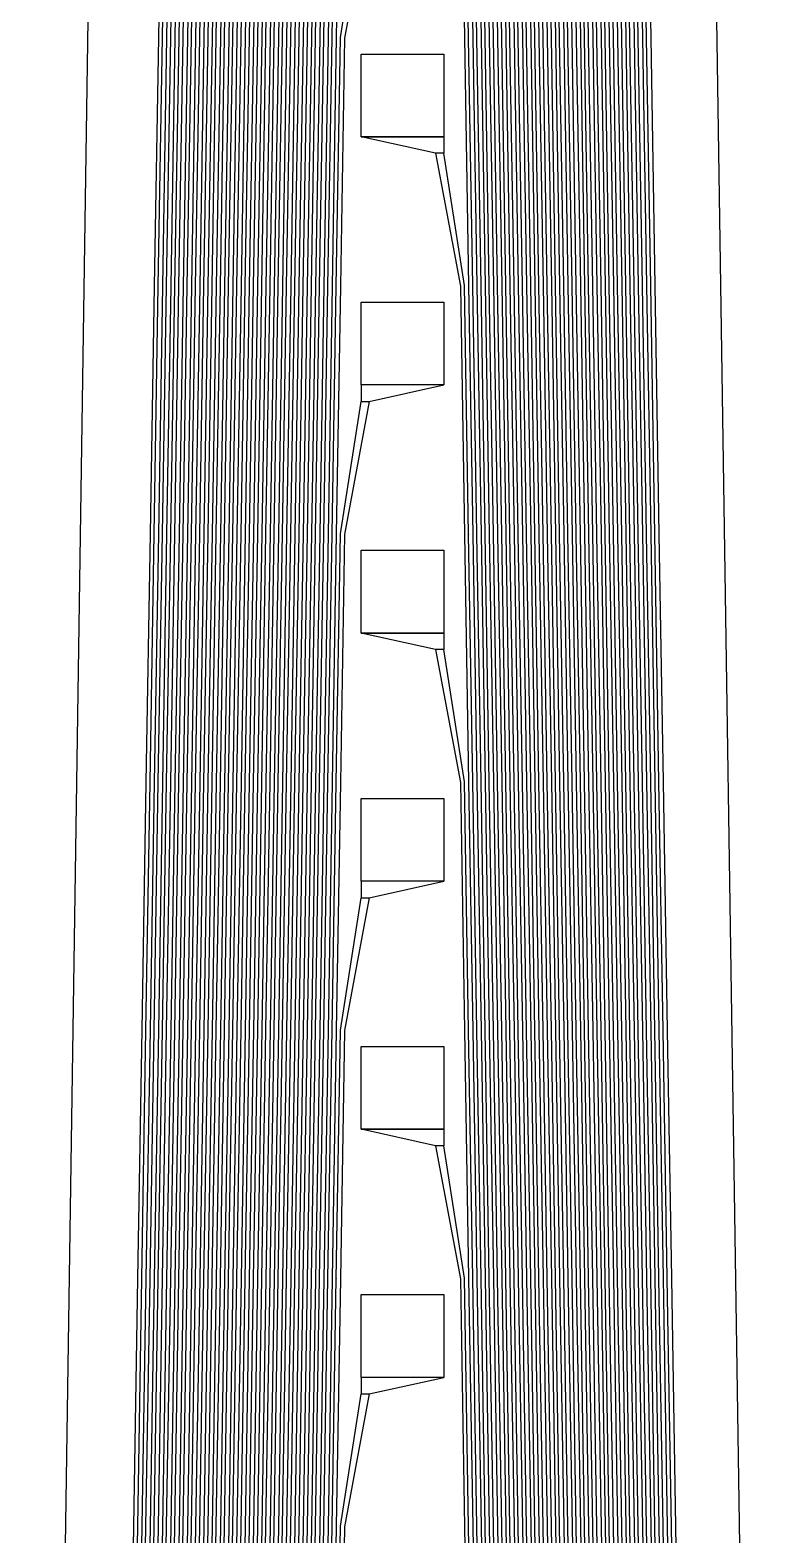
# Model space of a CAD drawing. Header units: inches. Extents: x 106592 to 209533, y 57057 to 74911.
# Drawn here: x 205738.1 to 205828.1, y 73296.6 to 73478.5 of the extents above; entities that cross this region are included whole.
import ezdxf

# ---------------------------------------------------------------- set-up
doc = ezdxf.new("R2010")
doc.units = ezdxf.units.IN
doc.header["$MEASUREMENT"] = 0
for name, color, linetype in [('metal', 221, 'Continuous'), ('nitride window', 40, 'Continuous'), ('profile', 140, 'Continuous')]:
    doc.layers.add(name, color=color, linetype=linetype)

msp = doc.modelspace()

# ---------------------------------------------------------------- linework, layer by layer
at = {"layer": 'metal'}
for points in [[(205754.12, 73507.54), (205753.63, 73477.61), (205753.12, 73447.54), (205752.63, 73417.61), (205752.12, 73387.54), (205751.63, 73357.61), (205751.12, 73327.54), (205750.63, 73297.61), (205750.12, 73267.54)], [(205750.62, 73267.53), (205751.13, 73297.6), (205751.62, 73327.53), (205752.13, 73357.6), (205752.62, 73387.53), (205753.13, 73417.6), (205753.62, 73447.53), (205754.13, 73477.6), (205754.62, 73507.53)], [(205755.12, 73507.54), (205754.63, 73477.61), (205754.12, 73447.54), (205753.63, 73417.61), (205753.12, 73387.54), (205752.63, 73357.61), (205752.12, 73327.54), (205751.63, 73297.61), (205751.12, 73267.54)], [(205751.62, 73267.53), (205752.13, 73297.6), (205752.62, 73327.53), (205753.13, 73357.6), (205753.62, 73387.53), (205754.13, 73417.6), (205754.62, 73447.53), (205755.13, 73477.6), (205755.62, 73507.53)], [(205756.12, 73507.54), (205755.63, 73477.61), (205755.12, 73447.54), (205754.63, 73417.61), (205754.12, 73387.54), (205753.63, 73357.61), (205753.12, 73327.54), (205752.63, 73297.61), (205752.12, 73267.54)], [(205752.62, 73267.53), (205753.13, 73297.6), (205753.62, 73327.53), (205754.13, 73357.6), (205754.62, 73387.53), (205755.13, 73417.6), (205755.62, 73447.53), (205756.13, 73477.6), (205756.62, 73507.53)], [(205753.12, 73267.54), (205753.63, 73297.61), (205754.12, 73327.54), (205754.63, 73357.61), (205755.12, 73387.54), (205755.63, 73417.61), (205756.12, 73447.54), (205756.63, 73477.61), (205757.12, 73507.54)], [(205757.62, 73507.53), (205757.13, 73477.6), (205756.62, 73447.53), (205756.13, 73417.6), (205755.62, 73387.53), (205755.13, 73357.6), (205754.62, 73327.53), (205754.13, 73297.6), (205753.62, 73267.53)], [(205754.12, 73267.54), (205754.63, 73297.61), (205755.12, 73327.54), (205755.63, 73357.61), (205756.12, 73387.54), (205756.63, 73417.61), (205757.12, 73447.54), (205757.63, 73477.61), (205758.12, 73507.54)], [(205758.62, 73507.53), (205758.13, 73477.6), (205757.62, 73447.53), (205757.13, 73417.6), (205756.62, 73387.53), (205756.13, 73357.6), (205755.62, 73327.53), (205755.13, 73297.6), (205754.62, 73267.53)], [(205755.12, 73267.54), (205755.63, 73297.61), (205756.12, 73327.54), (205756.63, 73357.61), (205757.12, 73387.54), (205757.63, 73417.61), (205758.12, 73447.54), (205758.63, 73477.61), (205759.12, 73507.54)], [(205759.62, 73507.53), (205759.13, 73477.6), (205758.62, 73447.53), (205758.13, 73417.6), (205757.62, 73387.53), (205757.13, 73357.6), (205756.62, 73327.53), (205756.13, 73297.6), (205755.62, 73267.53)], [(205756.12, 73267.54), (205756.63, 73297.61), (205757.12, 73327.54), (205757.63, 73357.61), (205758.12, 73387.54), (205758.63, 73417.61), (205759.12, 73447.54), (205759.63, 73477.61), (205760.12, 73507.54)], [(205760.62, 73507.53), (205760.13, 73477.6), (205759.62, 73447.53), (205759.13, 73417.6), (205758.62, 73387.53), (205758.13, 73357.6), (205757.62, 73327.53), (205757.13, 73297.6), (205756.62, 73267.53)], [(205757.12, 73267.54), (205757.63, 73297.61), (205758.12, 73327.54), (205758.63, 73357.61), (205759.12, 73387.54), (205759.63, 73417.61), (205760.12, 73447.54), (205760.63, 73477.61), (205761.12, 73507.54)], [(205761.62, 73507.53), (205761.13, 73477.6), (205760.62, 73447.53), (205760.13, 73417.6), (205759.62, 73387.53), (205759.13, 73357.6), (205758.62, 73327.53), (205758.13, 73297.6), (205757.62, 73267.53)], [(205758.12, 73267.54), (205758.63, 73297.61), (205759.12, 73327.54), (205759.63, 73357.61), (205760.12, 73387.54), (205760.63, 73417.61), (205761.12, 73447.54), (205761.63, 73477.61), (205762.12, 73507.54)], [(205762.62, 73507.53), (205762.13, 73477.6), (205761.62, 73447.53), (205761.13, 73417.6), (205760.62, 73387.53), (205760.13, 73357.6), (205759.62, 73327.53), (205759.13, 73297.6), (205758.62, 73267.53)], [(205759.12, 73267.54), (205759.63, 73297.61), (205760.12, 73327.54), (205760.63, 73357.61), (205761.12, 73387.54), (205761.63, 73417.61), (205762.12, 73447.54), (205762.63, 73477.61), (205763.12, 73507.54)], [(205763.62, 73507.53), (205763.13, 73477.6), (205762.62, 73447.53), (205762.13, 73417.6), (205761.62, 73387.53), (205761.13, 73357.6), (205760.62, 73327.53), (205760.13, 73297.6), (205759.62, 73267.53)], [(205760.12, 73267.54), (205760.63, 73297.61), (205761.12, 73327.54), (205761.63, 73357.61), (205762.12, 73387.54), (205762.63, 73417.61), (205763.12, 73447.54), (205763.63, 73477.61), (205764.12, 73507.54)], [(205764.62, 73507.53), (205764.13, 73477.6), (205763.62, 73447.53), (205763.13, 73417.6), (205762.62, 73387.53), (205762.13, 73357.6), (205761.62, 73327.53), (205761.13, 73297.6), (205760.62, 73267.53)], [(205761.12, 73267.54), (205761.63, 73297.61), (205762.12, 73327.54), (205762.63, 73357.61), (205763.12, 73387.54), (205763.63, 73417.61), (205764.12, 73447.54), (205764.63, 73477.61), (205765.12, 73507.54)], [(205765.62, 73507.53), (205765.13, 73477.6), (205764.62, 73447.53), (205764.13, 73417.6), (205763.62, 73387.53), (205763.13, 73357.6), (205762.62, 73327.53), (205762.13, 73297.6), (205761.62, 73267.53)], [(205762.12, 73267.54), (205762.63, 73297.61), (205763.12, 73327.54), (205763.63, 73357.61), (205764.12, 73387.54), (205764.63, 73417.61), (205765.12, 73447.54), (205765.63, 73477.61), (205766.12, 73507.54)], [(205766.62, 73507.53), (205766.13, 73477.6), (205765.62, 73447.53), (205765.13, 73417.6), (205764.62, 73387.53), (205764.13, 73357.6), (205763.62, 73327.53), (205763.13, 73297.6), (205762.62, 73267.53)], [(205763.12, 73267.54), (205763.63, 73297.61), (205764.12, 73327.54), (205764.63, 73357.61), (205765.12, 73387.54), (205765.63, 73417.61), (205766.12, 73447.54), (205766.63, 73477.61), (205767.12, 73507.54)], [(205767.62, 73507.53), (205767.13, 73477.6), (205766.62, 73447.53), (205766.13, 73417.6), (205765.62, 73387.53), (205765.13, 73357.6), (205764.62, 73327.53), (205764.13, 73297.6), (205763.62, 73267.53)], [(205764.12, 73267.54), (205764.63, 73297.61), (205765.12, 73327.54), (205765.63, 73357.61), (205766.12, 73387.54), (205766.63, 73417.61), (205767.12, 73447.54), (205767.63, 73477.61), (205768.12, 73507.54)], [(205768.62, 73507.53), (205768.13, 73477.6), (205767.62, 73447.53), (205767.13, 73417.6), (205766.62, 73387.53), (205766.13, 73357.6), (205765.62, 73327.53), (205765.13, 73297.6), (205764.62, 73267.53)], [(205765.12, 73267.54), (205765.63, 73297.61), (205766.12, 73327.54), (205766.63, 73357.61), (205767.12, 73387.54), (205767.63, 73417.61), (205768.12, 73447.54), (205768.63, 73477.61), (205769.12, 73507.54)], [(205769.62, 73507.53), (205769.13, 73477.6), (205768.62, 73447.53), (205768.13, 73417.6), (205767.62, 73387.53), (205767.13, 73357.6), (205766.62, 73327.53), (205766.13, 73297.6), (205765.62, 73267.53)], [(205766.12, 73267.54), (205766.63, 73297.61), (205767.12, 73327.54), (205767.63, 73357.61), (205768.12, 73387.54), (205768.63, 73417.61), (205769.12, 73447.54), (205769.63, 73477.61), (205770.12, 73507.54)], [(205770.62, 73507.53), (205770.13, 73477.6), (205769.62, 73447.53), (205769.13, 73417.6), (205768.62, 73387.53), (205768.13, 73357.6), (205767.62, 73327.53), (205767.13, 73297.6), (205766.62, 73267.53)], [(205767.12, 73267.54), (205767.63, 73297.61), (205768.12, 73327.54), (205768.63, 73357.61), (205769.12, 73387.54), (205769.63, 73417.61), (205770.12, 73447.54), (205770.63, 73477.61), (205771.12, 73507.54)], [(205771.62, 73507.53), (205771.13, 73477.6), (205770.62, 73447.53), (205770.13, 73417.6), (205769.62, 73387.53), (205769.13, 73357.6), (205768.62, 73327.53), (205768.13, 73297.6), (205767.62, 73267.53)], [(205768.12, 73267.54), (205768.63, 73297.61), (205769.12, 73327.54), (205769.63, 73357.61), (205770.12, 73387.54), (205770.63, 73417.61), (205771.12, 73447.54), (205771.63, 73477.61), (205772.12, 73507.54)], [(205772.62, 73507.53), (205772.13, 73477.6), (205771.62, 73447.53), (205771.13, 73417.6), (205770.62, 73387.53), (205770.13, 73357.6), (205769.62, 73327.53), (205769.13, 73297.6), (205768.62, 73267.53)], [(205769.12, 73267.54), (205769.63, 73297.61), (205770.12, 73327.54), (205770.63, 73357.61), (205771.12, 73387.54), (205771.63, 73417.61), (205772.12, 73447.54), (205772.63, 73477.61), (205773.12, 73507.54)], [(205773.62, 73507.53), (205773.13, 73477.6), (205772.62, 73447.53), (205772.13, 73417.6), (205771.62, 73387.53), (205771.13, 73357.6), (205770.62, 73327.53), (205770.13, 73297.6), (205769.62, 73267.53)], [(205770.12, 73267.54), (205770.63, 73297.61), (205771.12, 73327.54), (205771.63, 73357.61), (205772.12, 73387.54), (205772.63, 73417.61), (205773.12, 73447.54), (205773.63, 73477.61), (205774.12, 73507.54)], [(205774.62, 73507.53), (205774.13, 73477.6), (205773.62, 73447.53), (205773.13, 73417.6), (205772.62, 73387.53), (205772.13, 73357.6), (205771.62, 73327.53), (205771.13, 73297.6), (205770.62, 73267.53)], [(205771.12, 73267.54), (205771.63, 73297.61), (205772.12, 73327.54), (205772.63, 73357.61), (205773.12, 73387.54), (205773.63, 73417.61), (205774.12, 73447.54), (205774.63, 73477.61), (205775.12, 73507.54)], [(205775.62, 73507.53), (205775.13, 73477.6), (205774.62, 73447.53), (205774.13, 73417.6), (205773.62, 73387.53), (205773.13, 73357.6), (205772.62, 73327.53), (205772.13, 73297.6), (205771.62, 73267.53)], [(205790.12, 73507.53), (205790.62, 73477.53), (205791.12, 73447.6), (205791.62, 73417.53), (205792.12, 73387.6), (205792.62, 73357.53), (205793.12, 73327.6), (205793.62, 73297.53), (205794.12, 73267.6)], [(205794.62, 73267.61), (205794.12, 73297.54), (205793.62, 73327.61), (205793.12, 73357.54), (205792.62, 73387.61), (205792.12, 73417.54), (205791.62, 73447.61), (205791.12, 73477.54), (205791.12, 73477.53), (205790.62, 73507.6)], [(205791.12, 73507.6), (205791.62, 73477.53), (205792.12, 73447.6), (205792.62, 73417.53), (205793.12, 73387.6), (205793.62, 73357.53), (205794.12, 73327.6), (205794.62, 73297.53), (205795.12, 73267.6)], [(205795.62, 73267.61), (205795.12, 73297.54), (205794.62, 73327.61), (205794.12, 73357.54), (205793.62, 73387.61), (205793.12, 73417.54), (205792.62, 73447.61), (205792.12, 73477.54), (205791.62, 73507.61)], [(205792.12, 73507.6), (205792.62, 73477.53), (205793.12, 73447.6), (205793.62, 73417.53), (205794.12, 73387.6), (205794.62, 73357.53), (205795.12, 73327.6), (205795.62, 73297.53), (205796.12, 73267.6)], [(205796.62, 73267.61), (205796.12, 73297.54), (205795.62, 73327.61), (205795.12, 73357.54), (205794.62, 73387.61), (205794.12, 73417.54), (205793.62, 73447.61), (205793.12, 73477.54), (205792.62, 73507.61)], [(205793.12, 73507.6), (205793.62, 73477.53), (205794.12, 73447.6), (205794.62, 73417.53), (205795.12, 73387.6), (205795.62, 73357.53), (205796.12, 73327.6), (205796.62, 73297.53), (205797.12, 73267.6)], [(205797.62, 73267.61), (205797.12, 73297.54), (205796.62, 73327.61), (205796.12, 73357.54), (205795.62, 73387.61), (205795.12, 73417.54), (205794.62, 73447.61), (205794.12, 73477.54), (205793.62, 73507.61)], [(205794.12, 73507.6), (205794.62, 73477.53), (205795.12, 73447.6), (205795.62, 73417.53), (205796.12, 73387.6), (205796.62, 73357.53), (205797.12, 73327.6), (205797.62, 73297.53), (205798.12, 73267.6)], [(205798.62, 73267.61), (205798.12, 73297.54), (205797.62, 73327.61), (205797.12, 73357.54), (205796.62, 73387.61), (205796.12, 73417.54), (205795.62, 73447.61), (205795.12, 73477.54), (205794.62, 73507.61)], [(205795.12, 73507.6), (205795.62, 73477.53), (205796.12, 73447.6), (205796.62, 73417.53), (205797.12, 73387.6), (205797.62, 73357.53), (205798.12, 73327.6), (205798.62, 73297.53), (205799.12, 73267.6)], [(205799.62, 73267.61), (205799.12, 73297.54), (205798.62, 73327.61), (205798.12, 73357.54), (205797.62, 73387.61), (205797.12, 73417.54), (205796.62, 73447.61), (205796.12, 73477.54), (205795.62, 73507.61)], [(205796.12, 73507.6), (205796.62, 73477.53), (205797.12, 73447.6), (205797.62, 73417.53), (205798.12, 73387.6), (205798.62, 73357.53), (205799.12, 73327.6), (205799.62, 73297.53), (205800.12, 73267.6)], [(205800.62, 73267.61), (205800.12, 73297.54), (205799.62, 73327.61), (205799.12, 73357.54), (205798.62, 73387.61), (205798.12, 73417.54), (205797.62, 73447.61), (205797.12, 73477.54), (205796.62, 73507.61)], [(205797.12, 73507.6), (205797.62, 73477.53), (205798.12, 73447.6), (205798.62, 73417.53), (205799.12, 73387.6), (205799.62, 73357.53), (205800.12, 73327.6), (205800.62, 73297.53), (205801.12, 73267.6)], [(205801.62, 73267.61), (205801.12, 73297.54), (205800.62, 73327.61), (205800.12, 73357.54), (205799.62, 73387.61), (205799.12, 73417.54), (205798.62, 73447.61), (205798.12, 73477.54), (205797.62, 73507.61)], [(205798.12, 73507.6), (205798.62, 73477.53), (205799.12, 73447.6), (205799.62, 73417.53), (205800.12, 73387.6), (205800.62, 73357.53), (205801.12, 73327.6), (205801.62, 73297.53), (205802.12, 73267.6)], [(205802.62, 73267.61), (205802.12, 73297.54), (205801.62, 73327.61), (205801.12, 73357.54), (205800.62, 73387.61), (205800.12, 73417.54), (205799.62, 73447.61), (205799.12, 73477.54), (205798.62, 73507.61)], [(205799.12, 73507.6), (205799.62, 73477.53), (205800.12, 73447.6), (205800.62, 73417.53), (205801.12, 73387.6), (205801.62, 73357.53), (205802.12, 73327.6), (205802.62, 73297.53), (205803.12, 73267.6)], [(205803.62, 73267.61), (205803.12, 73297.54), (205802.62, 73327.61), (205802.12, 73357.54), (205801.62, 73387.61), (205801.12, 73417.54), (205800.62, 73447.61), (205800.12, 73477.54), (205799.62, 73507.61)], [(205800.12, 73507.6), (205800.62, 73477.53), (205801.12, 73447.6), (205801.62, 73417.53), (205802.12, 73387.6), (205802.62, 73357.53), (205803.12, 73327.6), (205803.62, 73297.53), (205804.12, 73267.6)], [(205804.62, 73267.61), (205804.12, 73297.54), (205803.62, 73327.61), (205803.12, 73357.54), (205802.62, 73387.61), (205802.12, 73417.54), (205801.62, 73447.61), (205801.12, 73477.54), (205800.62, 73507.61)], [(205801.12, 73507.6), (205801.62, 73477.53), (205802.12, 73447.6), (205802.62, 73417.53), (205803.12, 73387.6), (205803.62, 73357.53), (205804.12, 73327.6), (205804.62, 73297.53), (205805.12, 73267.6)], [(205805.62, 73267.61), (205805.12, 73297.54), (205804.62, 73327.61), (205804.12, 73357.54), (205803.62, 73387.61), (205803.12, 73417.54), (205802.62, 73447.61), (205802.12, 73477.54), (205801.62, 73507.61)], [(205802.12, 73507.6), (205802.62, 73477.53), (205803.12, 73447.6), (205803.62, 73417.53), (205804.12, 73387.6), (205804.62, 73357.53), (205805.12, 73327.6), (205805.62, 73297.53), (205806.12, 73267.6)], [(205806.62, 73267.61), (205806.12, 73297.54), (205805.62, 73327.61), (205805.12, 73357.54), (205804.62, 73387.61), (205804.12, 73417.54), (205803.62, 73447.61), (205803.12, 73477.54), (205802.62, 73507.61)], [(205807.12, 73267.6), (205806.62, 73297.53), (205806.12, 73327.6), (205805.62, 73357.53), (205805.12, 73387.6), (205804.62, 73417.53), (205804.12, 73447.6), (205803.62, 73477.53), (205803.12, 73507.6)], [(205803.62, 73507.61), (205804.12, 73477.54), (205804.62, 73447.61), (205805.12, 73417.54), (205805.62, 73387.61), (205806.12, 73357.54), (205806.62, 73327.61), (205807.12, 73297.54), (205807.62, 73267.61)], [(205804.12, 73507.6), (205804.62, 73477.53), (205805.12, 73447.6), (205805.62, 73417.53), (205806.12, 73387.6), (205806.62, 73357.53), (205807.12, 73327.6), (205807.62, 73297.53), (205808.12, 73267.6)], [(205808.62, 73267.61), (205808.12, 73297.54), (205807.62, 73327.61), (205807.12, 73357.54), (205806.62, 73387.61), (205806.12, 73417.54), (205805.62, 73447.61), (205805.12, 73477.54), (205804.62, 73507.61)], [(205809.12, 73267.6), (205808.62, 73297.53), (205808.12, 73327.6), (205807.62, 73357.53), (205807.12, 73387.6), (205806.62, 73417.53), (205806.12, 73447.6), (205805.62, 73477.53), (205805.12, 73507.6)], [(205805.62, 73507.61), (205806.12, 73477.54), (205806.62, 73447.61), (205807.12, 73417.54), (205807.62, 73387.61), (205808.12, 73357.54), (205808.62, 73327.61), (205809.12, 73297.54), (205809.62, 73267.61)], [(205810.12, 73267.6), (205809.62, 73297.53), (205809.12, 73327.6), (205808.62, 73357.53), (205808.12, 73387.6), (205807.62, 73417.53), (205807.12, 73447.6), (205806.62, 73477.53), (205806.12, 73507.6)], [(205806.62, 73507.61), (205807.12, 73477.54), (205807.62, 73447.61), (205808.12, 73417.54), (205808.62, 73387.61), (205809.12, 73357.54), (205809.62, 73327.61), (205810.12, 73297.54), (205810.62, 73267.61)], [(205811.12, 73267.6), (205810.62, 73297.53), (205810.12, 73327.6), (205809.62, 73357.53), (205809.12, 73387.6), (205808.62, 73417.53), (205808.12, 73447.6), (205807.62, 73477.53), (205807.12, 73507.6)], [(205807.62, 73507.61), (205808.12, 73477.54), (205808.62, 73447.61), (205809.12, 73417.54), (205809.62, 73387.61), (205810.12, 73357.54), (205810.62, 73327.61), (205811.12, 73297.54), (205811.62, 73267.61)], [(205812.12, 73267.6), (205811.62, 73297.53), (205811.12, 73327.6), (205810.62, 73357.53), (205810.12, 73387.6), (205809.62, 73417.53), (205809.12, 73447.6), (205808.62, 73477.53), (205808.12, 73507.6)], [(205808.62, 73507.61), (205809.12, 73477.54), (205809.62, 73447.61), (205810.12, 73417.54), (205810.62, 73387.61), (205811.12, 73357.54), (205811.62, 73327.61), (205812.12, 73297.54), (205812.62, 73267.61)], [(205813.12, 73267.6), (205812.62, 73297.53), (205812.12, 73327.6), (205811.62, 73357.53), (205811.12, 73387.6), (205810.62, 73417.53), (205810.12, 73447.6), (205809.62, 73477.53), (205809.12, 73507.6)], [(205809.62, 73507.61), (205810.12, 73477.54), (205810.62, 73447.61), (205811.12, 73417.54), (205811.62, 73387.61), (205812.12, 73357.54), (205812.62, 73327.61), (205813.12, 73297.54), (205813.62, 73267.61)], [(205814.12, 73267.6), (205813.62, 73297.53), (205813.12, 73327.6), (205812.62, 73357.53), (205812.12, 73387.6), (205811.62, 73417.53), (205811.12, 73447.6), (205810.62, 73477.53), (205810.12, 73507.6)], [(205810.62, 73507.61), (205811.12, 73477.54), (205811.62, 73447.61), (205812.12, 73417.54), (205812.62, 73387.61), (205813.12, 73357.54), (205813.62, 73327.61), (205814.12, 73297.54), (205814.62, 73267.61)], [(205815.12, 73267.6), (205814.62, 73297.53), (205814.12, 73327.6), (205813.62, 73357.53), (205813.12, 73387.6), (205812.62, 73417.53), (205812.12, 73447.6), (205811.62, 73477.53), (205811.12, 73507.6)], [(205811.62, 73507.61), (205812.12, 73477.54), (205812.62, 73447.61), (205813.12, 73417.54), (205813.62, 73387.61), (205814.12, 73357.54), (205814.62, 73327.61), (205815.12, 73297.54), (205815.62, 73267.61)], [(205816.12, 73267.6), (205815.62, 73297.53), (205815.12, 73327.6), (205814.62, 73357.53), (205814.12, 73387.6), (205813.62, 73417.53), (205813.12, 73447.6), (205812.62, 73477.53), (205812.12, 73507.6)], [(205812.62, 73507.61), (205813.12, 73477.54), (205813.62, 73447.61), (205814.12, 73417.54), (205814.62, 73387.61), (205815.12, 73357.54), (205815.62, 73327.61), (205816.12, 73297.54), (205816.62, 73267.61)], [(205772.12, 73267.54), (205772.63, 73297.61), (205773.12, 73327.54), (205773.63, 73357.61), (205774.12, 73387.54), (205774.63, 73417.61), (205775.12, 73447.54), (205775.12, 73447.53), (205775.63, 73477.6), (205778.12, 73493.6)], [(205779.12, 73493.6), (205776.12, 73477.53), (205775.62, 73447.53), (205775.13, 73417.6), (205774.62, 73387.53), (205774.13, 73357.6), (205773.62, 73327.53), (205773.13, 73297.6), (205772.62, 73267.53)], [(205793.62, 73267.61), (205793.12, 73297.54), (205792.62, 73327.61), (205792.12, 73357.54), (205791.62, 73387.61), (205791.12, 73417.54), (205791.12, 73417.53), (205790.62, 73447.6), (205788.12, 73463.6), (205787.12, 73463.6), (205790.12, 73447.53), (205790.62, 73417.53), (205791.12, 73387.6), (205791.62, 73357.53), (205792.12, 73327.6), (205792.62, 73297.53), (205793.12, 73267.6)], [(205773.12, 73267.54), (205773.63, 73297.61), (205774.12, 73327.54), (205774.63, 73357.61), (205775.12, 73387.54), (205775.12, 73387.53), (205775.63, 73417.6), (205778.12, 73433.6), (205779.12, 73433.6), (205776.12, 73417.53), (205775.62, 73387.53), (205775.13, 73357.6), (205774.62, 73327.53), (205774.13, 73297.6), (205773.62, 73267.53)], [(205792.62, 73267.61), (205792.12, 73297.54), (205791.62, 73327.61), (205791.12, 73357.54), (205791.12, 73357.53), (205790.62, 73387.6), (205788.12, 73403.6), (205787.12, 73403.6), (205790.12, 73387.53), (205790.62, 73357.53), (205791.12, 73327.6), (205791.62, 73297.53), (205792.12, 73267.6)], [(205774.12, 73267.54), (205774.63, 73297.61), (205775.12, 73327.54), (205775.12, 73327.53), (205775.63, 73357.6), (205778.12, 73373.6), (205779.12, 73373.6), (205776.12, 73357.53), (205775.62, 73327.53), (205775.13, 73297.6), (205774.62, 73267.53)], [(205791.62, 73267.61), (205791.12, 73297.54), (205791.12, 73297.53), (205790.62, 73327.6), (205788.12, 73343.6), (205787.12, 73343.6), (205790.12, 73327.53), (205790.62, 73297.53), (205791.12, 73267.6)], [(205775.12, 73267.53), (205775.63, 73297.6), (205778.12, 73313.6), (205779.12, 73313.6), (205776.12, 73297.53), (205775.62, 73267.53)]]:
    msp.add_lwpolyline(points, dxfattribs=at)
for points in [[(205778.12, 73475.6), (205788.12, 73475.6), (205788.12, 73465.6), (205778.12, 73465.6)], [(205788.12, 73463.6), (205787.12, 73463.6), (205778.12, 73465.6), (205788.12, 73465.6)], [(205778.12, 73445.6), (205788.12, 73445.6), (205788.12, 73435.6), (205778.12, 73435.6)], [(205778.12, 73433.6), (205779.12, 73433.6), (205788.12, 73435.6), (205778.12, 73435.6)], [(205778.12, 73415.6), (205788.12, 73415.6), (205788.12, 73405.6), (205778.12, 73405.6)], [(205788.12, 73403.6), (205787.12, 73403.6), (205778.12, 73405.6), (205788.12, 73405.6)], [(205778.12, 73385.6), (205788.12, 73385.6), (205788.12, 73375.6), (205778.12, 73375.6)], [(205778.12, 73373.6), (205779.12, 73373.6), (205788.12, 73375.6), (205778.12, 73375.6)], [(205778.12, 73355.6), (205788.12, 73355.6), (205788.12, 73345.6), (205778.12, 73345.6)], [(205788.12, 73343.6), (205787.12, 73343.6), (205778.12, 73345.6), (205788.12, 73345.6)], [(205778.12, 73325.6), (205788.12, 73325.6), (205788.12, 73315.6), (205778.12, 73315.6)], [(205778.12, 73313.6), (205779.12, 73313.6), (205788.12, 73315.6), (205778.12, 73315.6)]]:
    msp.add_lwpolyline(points, close=True, dxfattribs=at)
at = {"layer": 'nitride window'}
for points in [[(205778.12, 73475.6), (205788.12, 73475.6), (205788.12, 73465.6), (205778.12, 73465.6)], [(205778.12, 73445.6), (205788.12, 73445.6), (205788.12, 73435.6), (205778.12, 73435.6)], [(205778.12, 73415.6), (205788.12, 73415.6), (205788.12, 73405.6), (205778.12, 73405.6)], [(205778.12, 73385.6), (205788.12, 73385.6), (205788.12, 73375.6), (205778.12, 73375.6)], [(205778.12, 73355.6), (205788.12, 73355.6), (205788.12, 73345.6), (205778.12, 73345.6)], [(205778.12, 73325.6), (205788.12, 73325.6), (205788.12, 73315.6), (205778.12, 73315.6)]]:
    msp.add_lwpolyline(points, close=True, dxfattribs=at)
at = {"layer": 'profile'}
msp.add_lwpolyline([(205738.13, 68411.39), (205738.13, 72921.22), (205740.63, 73177.68), (205763.59, 74707.6), (205767.59, 74817.67), (205772.05, 74854.6), (205783.09, 74911.39), (205794.13, 74854.6), (205798.62, 74817.67), (205802.62, 74707.68), (205825.62, 73177.6), (205828.13, 72921.22), (205828.13, 68431.38)], dxfattribs=at)

doc.saveas('drawing.dxf')
